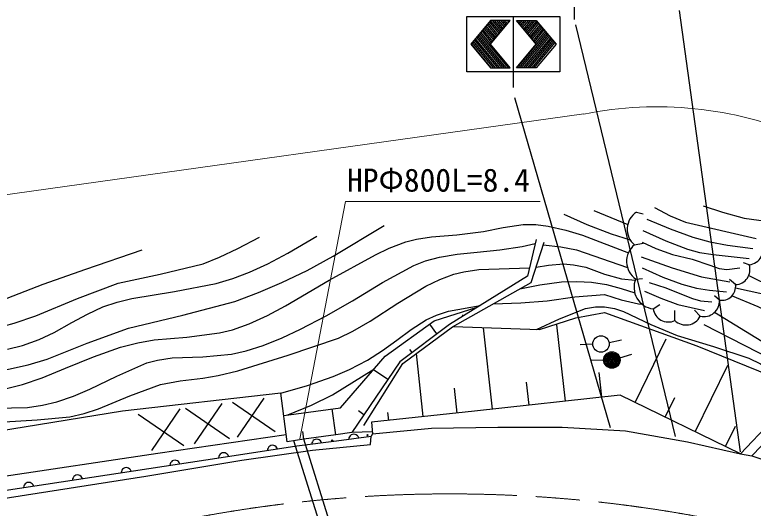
# Model space of a CAD drawing. Units: millimetres, scale not verified. Extents: x 40000 to 680000, y 20000 to 380000.
# Drawn here: x 159531 to 217970, y 282154 to 321224 of the extents above; entities that cross this region are included whole.
import ezdxf
from ezdxf.enums import TextEntityAlignment as Align

# ---------------------------------------------------------------- set-up
doc = ezdxf.new("R2010")
doc.units = ezdxf.units.MM
doc.header["$LTSCALE"] = 1000
doc.linetypes.add('CHAIN', pattern=[18.5, 12, -1.5, 3.5, -1.5])
for name, color, linetype, lineweight in [('M-BGD', 7, 'Continuous', 25), ('M-BMK', 2, 'CHAIN', 13), ('M-STR-HTXT', 7, 'Continuous', 13), ('M-STR-STRC', 7, 'Continuous', 25)]:
    doc.layers.add(name, color=color, linetype=linetype, lineweight=lineweight)
doc.styles.add('ＭＳ ゴシック', font='')
doc.styles.get('ＭＳ ゴシック').set_extended_font_data('MS Gothic')

msp = doc.modelspace()

# ---------------------------------------------------------------- linework, layer by layer
at = {"layer": 'M-BGD'}
for p, q in [((205364, 305739), (208034, 304608)), ((208719, 305601), (209259, 305454)), ((200794, 303426), (200107, 300530)), ((200401, 300039), (201432, 303229)), ((208572, 302999), (209259, 303147)), ((217652, 301429), (217210, 301576)), ((200107, 300530), (193922, 296702)), ((194168, 296505), (200401, 300039)), ((208670, 300300), (209210, 300349)), ((216572, 299858), (216082, 300251)), ((215296, 298631), (214904, 298975)), ((192733, 296989), (196122, 298063)), ((210045, 297944), (210585, 298288)), ((195022, 297382), (194970, 297466)), ((203928, 297230), (206198, 297659)), ((206198, 297659), (213499, 295021)), ((211762, 297012), (211762, 297797)), ((213775, 297355), (213333, 297846)), ((188838, 294193), (192733, 296989)), ((201045, 296310), (203928, 297230)), ((193922, 296702), (189996, 293757)), ((190241, 293609), (194168, 296505)), ((192941, 295965), (192369, 296728)), ((194233, 296543), (201045, 296310)), ((197344, 289991), (196624, 296435)), ((203108, 290635), (202433, 296673)), ((214057, 296690), (219456, 293929)), ((205272, 295133), (204273, 295096)), ((206558, 295289), (207537, 295493)), ((208621, 290536), (211084, 295565)), ((190977, 294493), (190797, 294734)), ((213499, 295021), (219389, 292628)), ((185320, 290110), (188838, 294193)), ((191838, 289405), (191315, 294401)), ((207407, 294070), (208367, 294350)), ((189996, 293757), (186217, 288161)), ((187149, 288701), (190241, 293609)), ((206133, 293869), (205133, 293839)), ((213382, 288204), (215963, 293474)), ((189051, 292358), (187917, 293124)), ((205990, 290958), (205774, 292895)), ((194548, 289688), (194341, 291665)), ((200226, 290313), (200024, 292125)), ((180585, 291254), (168069, 289843)), ((181091, 287422), (180585, 291254)), ((207431, 291119), (195903, 289830)), ((216953, 286456), (207431, 291119)), ((173760, 287251), (175943, 290442)), ((176761, 290547), (180136, 288238)), ((177147, 287775), (179263, 290867)), ((211002, 289370), (211758, 290915)), ((170372, 286727), (172623, 290017)), ((173032, 290069), (176525, 287679)), ((180816, 289503), (185320, 290110)), ((184947, 287978), (184651, 290020)), ((187161, 289560), (186722, 289857)), ((168069, 289843), (157149, 288064)), ((169303, 289592), (172915, 287120)), ((195903, 289830), (187772, 288980)), ((189127, 289121), (189064, 289723)), ((219750, 289428), (216953, 286456)), ((187772, 288980), (187843, 288043)), ((217861, 286294), (220363, 288938)), ((182407, 287610), (182317, 288230)), ((186217, 288161), (184947, 287978)), ((187831, 288201), (186217, 288161)), ((187843, 288043), (192506, 288485)), ((192506, 288485), (197758, 288583)), ((197758, 288583), (202862, 288583)), ((202862, 288583), (207868, 288288)), ((207868, 288288), (212777, 287405)), ((215763, 287039), (216554, 288656)), ((170855, 286502), (181014, 288003)), ((182407, 287610), (181091, 287422)), ((184947, 287978), (182407, 287610)), ((185391, 278080), (182418, 287611)), ((183222, 287565), (183149, 287507)), ((183314, 287608), (183222, 287565)), ((183441, 287624), (183314, 287608)), ((183540, 287604), (183441, 287624)), ((183625, 287567), (183540, 287604)), ((183715, 287497), (183625, 287567)), ((184990, 287479), (187726, 287870)), ((185980, 287718), (185962, 287618)), ((186016, 287803), (185980, 287718)), ((186084, 287894), (186016, 287803)), ((186157, 287953), (186084, 287894)), ((186247, 287998), (186157, 287953)), ((186374, 288016), (186247, 287998)), ((186473, 287998), (186374, 288016)), ((186559, 287962), (186473, 287998)), ((186650, 287894), (186559, 287962)), ((186709, 287821), (186650, 287894)), ((186754, 287731), (186709, 287821)), ((187679, 287213), (187726, 287870)), ((187843, 288043), (187726, 287870)), ((175874, 286177), (181848, 287087)), ((179643, 287011), (179576, 286919)), ((179715, 287070), (179643, 287011)), ((179805, 287116), (179715, 287070)), ((179932, 287135), (179805, 287116)), ((180031, 287118), (179932, 287135)), ((180118, 287083), (180031, 287118)), ((180209, 287016), (180118, 287083)), ((180268, 286944), (180209, 287016)), ((180314, 286854), (180268, 286944)), ((184580, 277993), (181616, 287497)), ((181848, 287087), (184990, 287479)), ((183042, 287333), (183022, 287233)), ((183080, 287418), (183042, 287333)), ((183149, 287507), (183080, 287418)), ((183082, 286744), (187679, 287213)), ((183772, 287424), (183715, 287497)), ((183816, 287333), (183772, 287424)), ((212777, 287405), (216953, 286456)), ((148707, 283189), (170855, 286502)), ((175784, 286424), (175717, 286333)), ((175856, 286484), (175784, 286424)), ((175946, 286530), (175856, 286484)), ((176073, 286549), (175946, 286530)), ((176173, 286532), (176073, 286549)), ((176259, 286496), (176173, 286532)), ((176350, 286429), (176259, 286496)), ((176410, 286357), (176350, 286429)), ((176456, 286267), (176410, 286357)), ((177487, 285959), (183082, 286744)), ((179541, 286833), (179523, 286733)), ((179576, 286919), (179541, 286833)), ((216953, 286456), (217861, 286294)), ((158696, 283569), (175874, 286177)), ((169904, 284695), (177487, 285959)), ((171926, 285838), (171859, 285747)), ((171998, 285898), (171926, 285838)), ((172088, 285944), (171998, 285898)), ((172214, 285963), (172088, 285944)), ((172314, 285946), (172214, 285963)), ((172400, 285910), (172314, 285946)), ((172491, 285843), (172400, 285910)), ((172551, 285771), (172491, 285843)), ((172597, 285681), (172551, 285771)), ((175682, 286247), (175665, 286147)), ((175717, 286333), (175682, 286247)), ((217861, 286294), (221640, 285067)), ((168067, 285252), (168000, 285161)), ((168139, 285311), (168067, 285252)), ((168229, 285357), (168139, 285311)), ((168356, 285377), (168229, 285357)), ((168455, 285359), (168356, 285377)), ((168542, 285324), (168455, 285359)), ((168633, 285257), (168542, 285324)), ((168692, 285185), (168633, 285257)), ((168738, 285095), (168692, 285185)), ((171823, 285661), (171806, 285561)), ((171859, 285747), (171823, 285661)), ((158248, 282884), (169904, 284695)), ((164208, 284666), (164141, 284574)), ((164280, 284725), (164208, 284666)), ((164370, 284771), (164280, 284725)), ((164497, 284790), (164370, 284771)), ((164596, 284773), (164497, 284790)), ((164683, 284738), (164596, 284773)), ((164774, 284671), (164683, 284738)), ((164833, 284599), (164774, 284671)), ((164879, 284509), (164833, 284599)), ((167964, 285074), (167947, 284975)), ((168000, 285161), (167964, 285074)), ((160349, 284079), (160282, 283988)), ((160421, 284139), (160349, 284079)), ((160511, 284185), (160421, 284139)), ((160638, 284204), (160511, 284185)), ((160738, 284187), (160638, 284204)), ((160824, 284151), (160738, 284187)), ((160915, 284084), (160824, 284151)), ((160975, 284012), (160915, 284084)), ((161021, 283922), (160975, 284012)), ((164106, 284488), (164088, 284388)), ((164141, 284574), (164106, 284488)), ((160247, 283902), (160230, 283802)), ((160282, 283988), (160247, 283902))]:
    msp.add_line(p, q, dxfattribs=at)
for points in [[(210155, 305972), (211397, 305312), (212613, 304802), (218192, 303518)], [(213999, 306100), (215526, 305586), (217263, 305126), (218426, 304954), (219625, 304885), (221841, 304875), (224037, 304756), (224930, 304602), (226080, 304274), (227384, 303743), (228517, 303166), (229728, 302447), (231039, 301528), (232098, 300655), (233252, 299549), (234069, 298707)], [(202971, 305432), (204799, 304615), (206731, 303877), (208231, 303397)], [(209542, 305052), (211383, 304271), (213192, 303614), (214542, 303239), (215924, 302973), (217947, 302720)], [(139830, 294419), (142035, 294350), (144425, 294162), (148546, 293400), (152542, 292793), (154144, 292732), (155748, 292775), (157242, 292895), (159029, 293154), (160595, 293497), (162106, 293947), (165267, 295210), (168543, 296409), (172823, 297428), (176950, 298534), (178831, 299225), (180674, 300015), (182657, 300983), (184715, 302108), (188760, 304551)], [(158780, 291612), (160144, 291958), (161688, 292481), (163542, 293231), (165762, 294146), (167906, 294915), (169261, 295262), (170554, 295478), (173158, 295706), (175730, 296032), (176758, 296289), (178073, 296750), (179536, 297416), (180962, 298184), (184409, 300204), (188068, 302224), (189161, 302739), (190473, 303236), (191327, 303470), (192503, 303653), (194502, 303794), (196619, 304054), (198192, 304392), (199763, 304621), (200755, 304612), (201748, 304489), (203130, 304173), (204461, 303762), (208089, 302368)], [(209235, 304132), (211062, 303321), (212759, 302675), (213724, 302411), (214811, 302245), (217640, 301923)], [(136255, 296665), (138046, 296848), (140048, 296945), (141847, 296923), (143578, 296792), (147542, 296262), (151587, 295831), (153192, 295802), (154793, 295883), (156367, 296080), (157936, 296388), (159484, 296804), (161198, 297377), (164483, 298750), (167704, 299968), (171034, 300678), (174448, 301516), (175745, 302027), (177192, 302714), (178902, 303614)], [(158965, 294735), (160131, 295039), (161456, 295506), (162646, 296062), (164050, 296848), (165275, 297526), (166508, 298091), (167634, 298470), (168796, 298752), (172184, 299301), (175460, 299955), (176797, 300348), (178108, 300836), (179555, 301501), (181146, 302349), (183426, 303691)], [(156732, 290047), (160550, 290128), (161727, 290302), (162860, 290580), (164182, 291031), (165479, 291580), (167595, 292621), (169976, 293659), (170813, 293879), (171987, 294049), (174401, 294153), (176680, 294356), (177853, 294614), (179194, 295032), (180689, 295635), (182142, 296336), (184170, 297389), (186246, 298583), (188643, 300019), (191119, 301366), (192043, 301732), (193150, 302043), (194532, 302275), (196129, 302433), (197925, 302601), (199676, 302876), (200719, 303110)], [(201358, 303002), (202756, 302844), (203981, 302607), (208014, 301211)], [(209174, 303211), (210269, 302707), (211573, 302236), (213125, 301864), (214528, 301393), (215287, 301131), (215873, 301056), (216904, 301187)], [(141017, 298629), (143221, 298621), (145293, 298501), (149445, 297869), (153499, 297390), (154413, 297452), (155581, 297659), (156929, 298043), (158454, 298599), (161765, 299886), (165146, 301090), (169622, 302617)], [(209112, 302046), (211566, 301187), (213863, 300488), (216106, 300082)], [(158707, 289001), (161300, 289144), (163891, 289394), (165023, 289653), (166162, 290027), (168625, 291065), (171059, 291953), (172627, 292239), (174423, 292454), (175620, 292653), (177171, 293036), (181175, 294260), (185155, 295609), (186296, 296170), (187667, 296977), (189847, 298401), (192066, 299732), (193156, 300255), (194283, 300674), (195066, 300882), (196247, 301067), (200263, 301188)], [(200791, 301245), (201780, 301410), (202950, 301494), (203749, 301435), (204735, 301232), (206210, 300698), (207558, 300314), (208634, 300207)], [(209174, 301187), (210816, 300450), (212319, 299888), (213479, 299577), (214504, 299410), (215861, 299285)], [(217618, 300580), (218517, 300120), (219339, 299829), (220119, 299707), (221127, 299680), (222259, 299703), (223667, 299619), (224245, 299488), (224913, 299224), (225837, 298714)], [(199500, 299528), (201069, 299849), (202796, 300079), (203997, 300116), (205174, 300047), (206361, 299861), (207509, 299563), (208591, 299211)], [(209726, 300021), (211062, 299605), (212424, 299058), (213162, 298748), (213795, 298586), (214695, 298487)], [(209367, 299345), (210652, 298778), (212012, 298290), (214122, 297811)], [(216573, 299595), (218718, 299129), (221032, 298510), (221979, 298168), (223057, 297649), (223842, 297134), (224768, 296371), (226599, 294697), (228375, 292901), (229535, 291420)], [(197386, 298329), (199586, 298405), (201672, 298582), (203861, 298890), (206205, 299070), (207530, 298643), (208878, 298328), (209156, 298323)], [(216296, 298982), (218329, 298138), (220321, 297189), (221538, 296494), (222714, 295705), (225609, 293349)], [(180585, 291254), (182696, 291880), (184737, 292594), (186024, 293150), (187446, 293889), (188638, 294633), (189778, 295465), (190902, 296310), (192078, 297058), (192893, 297437), (193845, 297754), (196353, 298206)], [(200807, 296318), (202627, 297161), (204698, 297979), (205478, 298112), (206195, 298104), (206989, 297963), (207708, 297736), (209872, 296696), (211939, 295825), (214821, 294971), (217631, 294024), (218533, 293589), (219400, 293058), (219854, 292720), (220416, 292137), (220554, 291889), (220688, 291310), (220543, 289987)], [(214915, 297667), (219002, 295172), (222812, 292711), (224227, 291157)], [(181147, 289548), (183000, 290311), (184686, 291120), (187954, 293167)]]:
    msp.add_lwpolyline(points, dxfattribs=at)
for centre, radius in [((205922, 295157), 650), ((206783, 293888), 650), ((206783, 293888), 572), ((206783, 293888), 494), ((206783, 293888), 416), ((206783, 293888), 338), ((206783, 293888), 260), ((206783, 293888), 182), ((206783, 293888), 104), ((206783, 293888), 26), ((184645, 287511), 50), ((187441, 287936), 50)]:
    msp.add_circle(centre, radius, dxfattribs=at)
for centre, radius, start, end in [((209621, 304245), 1628, 123.63022, 229.89041), ((209634, 301687), 1688, 128.95245, 235.21265), ((217505, 302699), 1278, 276.61346, 22.87366), ((216523, 301048), 1191, 272.36133, 18.62158), ((210241, 299637), 1705, 157.12634, 263.38654), ((215474, 299723), 1106, 260.74658, 7.00677), ((214057, 298564), 1241, 256.85675, 3.11694), ((211253, 298122), 1222, 188.37427, 294.63446), ((212640, 297938), 1276, 226.55865, 332.81885)]:
    msp.add_arc(centre, radius, start, end, dxfattribs=at)
at = {"layer": 'M-BMK'}
msp.add_arc((193942, 174633), 108657, 77.44044, 102.75269, dxfattribs=at)
at = {"layer": 'M-STR-HTXT'}
for p, q in [((61763, 293390), (204576, 313367)), ((185712, 306452), (182089, 287649)), ((201120, 306452), (185712, 306452))]:
    msp.add_line(p, q, dxfattribs=at)
msp.add_arc((210351, 284555), 29384, 66.94003, 101.33447, dxfattribs=at)
at = {"layer": 'M-STR-STRC'}
for p, q in [((203828, 320847), (203828, 326472)), ((212112, 321555), (216926, 286609)), ((195303, 316714), (195303, 321089)), ((195303, 321089), (202678, 321089)), ((198990, 315464), (198990, 321089)), ((202678, 321089), (202678, 316714)), ((197178, 320776), (195615, 318901)), ((196735, 320245), (197516, 319308)), ((196819, 320347), (197601, 319409)), ((196904, 320448), (197685, 319511)), ((196989, 320550), (197770, 319612)), ((197073, 320651), (197855, 319714)), ((197158, 320753), (197939, 319815)), ((197178, 318901), (198740, 320776)), ((198740, 320776), (197178, 320776)), ((197307, 320776), (198024, 319917)), ((197477, 320776), (198108, 320018)), ((197646, 320776), (198193, 320120)), ((197815, 320776), (198278, 320221)), ((197984, 320776), (198362, 320323)), ((198153, 320776), (198447, 320424)), ((198323, 320776), (198531, 320526)), ((198492, 320776), (198616, 320627)), ((198661, 320776), (198701, 320729)), ((200803, 318901), (199240, 320776)), ((199240, 320776), (200803, 320776)), ((199299, 320705), (199359, 320776)), ((199384, 320604), (199528, 320776)), ((199469, 320502), (199697, 320776)), ((199553, 320401), (199866, 320776)), ((199638, 320299), (200035, 320776)), ((199722, 320198), (200205, 320776)), ((199807, 320096), (200374, 320776)), ((199892, 319995), (200543, 320776)), ((199976, 319893), (200712, 320776)), ((200061, 319791), (200842, 320729)), ((200145, 319690), (200927, 320627)), ((200230, 319588), (201011, 320526)), ((200315, 319487), (201096, 320424)), ((200399, 319385), (201181, 320323)), ((200803, 320776), (202365, 318901)), ((203916, 320416), (211797, 287844)), ((196312, 319737), (198571, 317026)), ((196396, 319839), (197178, 318901)), ((196481, 319940), (197262, 319003)), ((196566, 320042), (197347, 319104)), ((196650, 320143), (197431, 319206)), ((199280, 317026), (201604, 319815)), ((199449, 317026), (201688, 319714)), ((200484, 319284), (201265, 320221)), ((200569, 319182), (201350, 320120)), ((200653, 319081), (201434, 320018)), ((200738, 318979), (201519, 319917)), ((195804, 319128), (197556, 317026)), ((195889, 319230), (197725, 317026)), ((195973, 319331), (197894, 317026)), ((196058, 319433), (198063, 317026)), ((196143, 319534), (198232, 317026)), ((196227, 319636), (198402, 317026)), ((199618, 317026), (201773, 319612)), ((199787, 317026), (201857, 319511)), ((199956, 317026), (201942, 319409)), ((200126, 317026), (202027, 319308)), ((200295, 317026), (202111, 319206)), ((200464, 317026), (202196, 319104)), ((195615, 318901), (197178, 317026)), ((195635, 318925), (197217, 317026)), ((195719, 319027), (197386, 317026)), ((198740, 317026), (197178, 318901)), ((199240, 317026), (200803, 318901)), ((200633, 317026), (202280, 319003)), ((202365, 318901), (200803, 317026)), ((197178, 317026), (198740, 317026)), ((200803, 317026), (199240, 317026)), ((202678, 316714), (195303, 316714)), ((199065, 314682), (206658, 288549))]:
    msp.add_line(p, q, dxfattribs=at)

# ---------------------------------------------------------------- texts
at = {"layer": 'M-STR-HTXT', "style": 'ＭＳ ゴシック'}
msp.add_text('HPΦ800L=8.4', height=1833, dxfattribs=at).set_placement((185823, 306668), align=Align.BOTTOM_LEFT)

doc.saveas('drawing.dxf')
